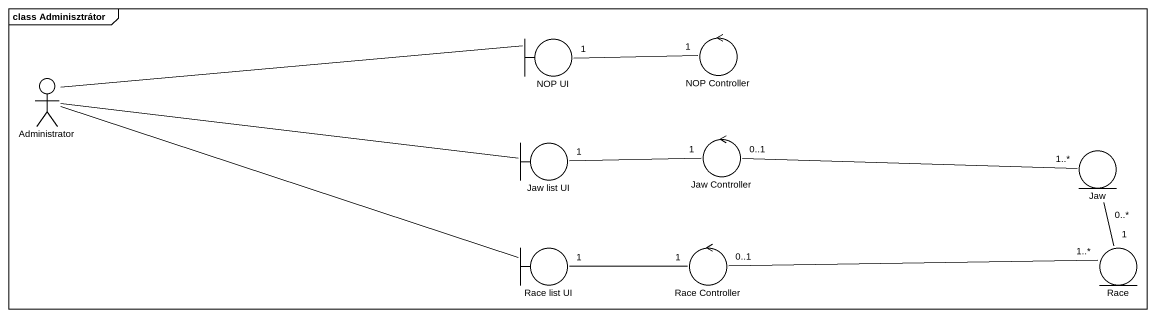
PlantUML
@startuml
mainframe class Adminisztrátor
boundary "NOP UI" as NOP_UI
control "NOP Controller" as NOP_Controller
actor Administrator
boundary "Jaw list UI" as Jaw_list_UI
control "Jaw Controller" as Jaw_Controller
entity Jaw
boundary "Race list UI" as Race_list_UI
control "Race Controller" as Race_Controller
entity Race
NOP_UI "1" -right- "1" NOP_Controller
Administrator -right- NOP_UI
Administrator -right- Jaw_list_UI
Administrator -right- Race_list_UI
Jaw_list_UI "1" -right- "1" Jaw_Controller
Jaw_Controller "0..1" -right- "1..*" Jaw
Jaw "0..*" -- "1" Race
Race_list_UI "1" -right- "1" Race_Controller
Race_Controller "0..1" -right- "1..*" Race
@enduml
